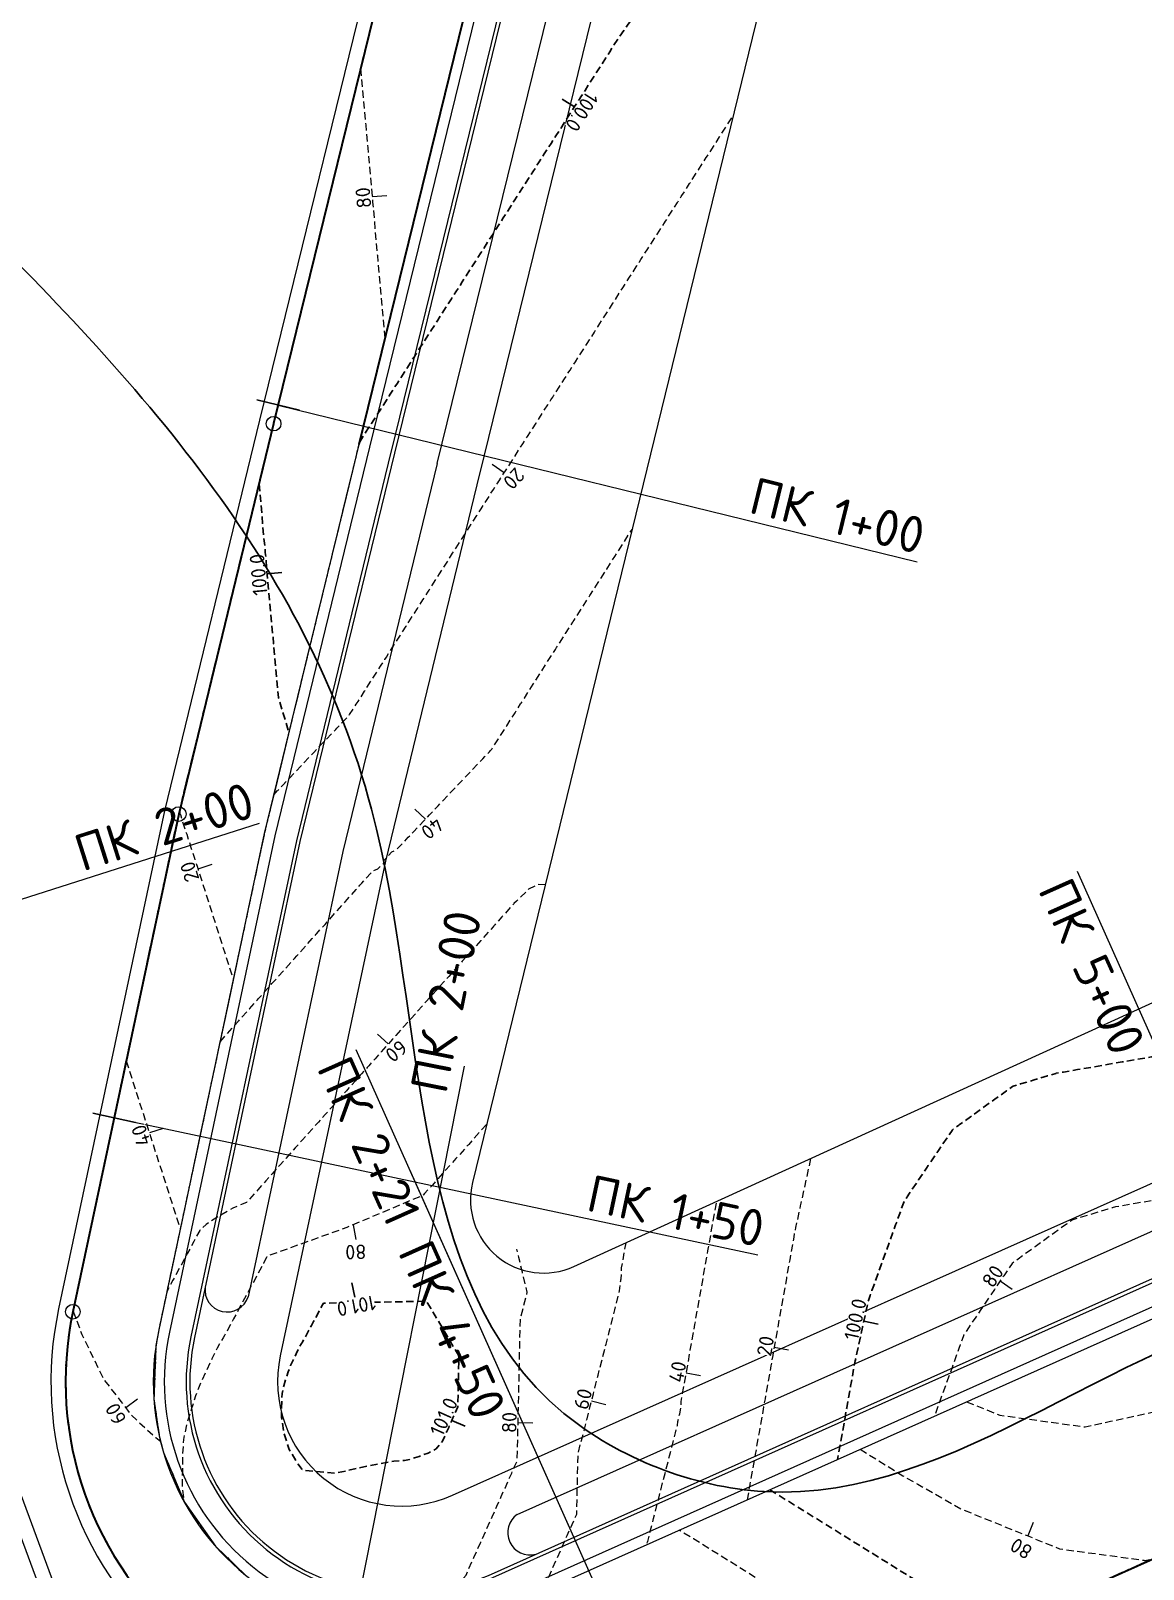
# Model space of a CAD drawing. Header units: metres. Extents: x 3746 to 7161, y 2134 to 3394.
# Drawn here: x 4225.7 to 4301.7, y 2393.7 to 2498.9 of the extents above; entities that cross this region are included whole.
import ezdxf

# ---------------------------------------------------------------- set-up
doc = ezdxf.new("R2010")
doc.units = ezdxf.units.M
for name, pattern in [('CENTER', [2, 1.25, -0.25, 0.25, -0.25]), ('DASHED', [0.75, 0.5, -0.25]), ('HIDDEN', [0.375, 0.25, -0.125])]:
    doc.linetypes.add(name, pattern=pattern)
for name, color, linetype in [('C-ROAD-CORR', 5, 'Continuous'), ('C-ROAD-CURV', 5, 'Continuous'), ('C-ROAD-LINE', 1, 'Continuous'), ('C-TOPO-MAJR', 9, 'Continuous'), ('C-TOPO-MAJR-N', 92, 'Continuous'), ('C-TOPO-MINR', 8, 'Continuous'), ('C-TOPO-MINR-N', 7, 'Continuous'), ('дорога', 7, 'Continuous'), ('Трасса съезд на бров.просп-C-ROAD-TEXT', 11, 'Continuous'), ('Трасса съезд на будивельныкив-C-ROAD-TEXT', 11, 'Continuous'), ('Трасса_Броварський проспект_1-C-ROAD-TEXT', 1, 'Continuous')]:
    doc.layers.add(name, color=color, linetype=linetype)
doc.layers.add('горизонталі', color=160, linetype='Continuous', lineweight=25)
doc.styles.add('СПДС', font='isocpeur.ttf')

# ---------------------------------------------------------------- blocks, each defined once
blk = doc.blocks.new('AeccTickCircle')
blk.add_circle((0, 0), 1)

msp = doc.modelspace()

# ---------------------------------------------------------------- linework, layer by layer
at = {"layer": 'C-ROAD-CORR', "color": 5, "linetype": 'Continuous', "lineweight": -3}
msp.add_polyline3d([(4255.564, 2501.017, 99.637), (4254.373, 2496.161, 99.671), (4253.182, 2491.305, 99.705), (4251.991, 2486.449, 99.739), (4250.8, 2481.593, 99.774), (4249.609, 2476.737, 99.808), (4248.418, 2471.881, 99.842), (4248.109, 2470.622, 99.851), (4248.108, 2470.619, 99.851), (4248.107, 2470.616, 99.851), (4248.107, 2470.613, 99.851), (4248.106, 2470.61, 99.851), (4248.105, 2470.607, 99.851), (4247.237, 2467.035, 99.876), (4246.056, 2462.176, 99.911), (4244.874, 2457.318, 99.945), (4244.653, 2456.409, 99.951), (4244.653, 2456.407, 99.951), (4243.833, 2453.034, 99.975), (4243.693, 2452.459, 99.982), (4242.512, 2447.601, 100.039), (4241.641, 2444.02, 100.081), (4241.623, 2443.935, 100.082), (4241.404, 2442.904, 100.096), (4241.184, 2441.87, 100.108), (4241.053, 2441.255, 100.116), (4240.935, 2440.698, 100.122), (4240.364, 2438.013, 100.154), (4239.323, 2433.122, 100.211), (4238.692, 2430.151, 100.246), (4238.587, 2429.659, 100.252), (4238.473, 2429.122, 100.258), (4238.283, 2428.232, 100.268), (4237.243, 2423.341, 100.326), (4236.203, 2418.451, 100.383), (4235.163, 2413.56, 100.44), (4234.423, 2410.084, 100.481), (4234.234, 2409.032, 100.497), (4234.094, 2405.346, 100.555), (4234.458, 2402.853, 100.594), (4234.752, 2401.717, 100.611), (4236.178, 2398.315, 100.655), (4238.303, 2395.301, 100.682), (4240.36, 2393.33, 100.691)], dxfattribs=at)
at = {"layer": 'C-ROAD-CORR', "color": 7, "linetype": 'HIDDEN', "lineweight": -3}
msp.add_polyline3d([(4255.564, 2501.017, 99.587), (4254.373, 2496.161, 99.621), (4253.182, 2491.305, 99.655), (4251.991, 2486.449, 99.689), (4250.8, 2481.593, 99.724), (4249.609, 2476.737, 99.758), (4248.418, 2471.881, 99.792), (4248.109, 2470.622, 99.801), (4248.108, 2470.619, 99.801), (4248.107, 2470.616, 99.801), (4248.107, 2470.613, 99.801), (4248.106, 2470.61, 99.801), (4248.105, 2470.607, 99.801), (4247.237, 2467.035, 99.826), (4246.056, 2462.176, 99.861), (4244.874, 2457.318, 99.895), (4244.653, 2456.409, 99.901), (4244.653, 2456.407, 99.901), (4243.833, 2453.034, 99.925), (4243.693, 2452.459, 99.932), (4242.512, 2447.601, 99.989), (4241.641, 2444.02, 100.031), (4241.623, 2443.935, 100.032), (4241.404, 2442.904, 100.046), (4241.184, 2441.87, 100.058), (4241.053, 2441.255, 100.066), (4240.935, 2440.698, 100.072), (4240.364, 2438.013, 100.104), (4239.323, 2433.122, 100.161), (4238.692, 2430.151, 100.196), (4238.587, 2429.659, 100.202), (4238.473, 2429.122, 100.208), (4238.283, 2428.232, 100.218), (4237.243, 2423.341, 100.276), (4236.203, 2418.451, 100.333), (4235.163, 2413.56, 100.39), (4234.423, 2410.084, 100.431), (4234.234, 2409.032, 100.447), (4234.094, 2405.346, 100.505), (4234.458, 2402.853, 100.544), (4234.752, 2401.717, 100.561), (4236.178, 2398.315, 100.605), (4238.303, 2395.301, 100.632), (4240.36, 2393.33, 100.641)], dxfattribs=at)
at = {"layer": 'C-ROAD-CURV', "color": 7, "linetype": 'CENTER', "lineweight": 30, "flags": 128}
msp.add_lwpolyline([(4228.555, 2411.332, 0.6132647), (4260.432, 2385.547)], format="xyb", dxfattribs=at)
at = {"layer": 'C-ROAD-LINE', "color": 7, "linetype": 'CENTER', "lineweight": 30, "flags": 128}
for points in [[(4270.808, 2569.17), (4263.134, 2543.033), (4251.002, 2507.607), (4242.278, 2472.036), (4235.791, 2445.353), (4228.555, 2411.332)], [(3861.778, 2190.581), (3877.125, 2197.38), (3983.856, 2244.663), (4113.179, 2306.91), (4207.199, 2351.911), (4321.341, 2402.898), (4420.202, 2448.778), (4499.902, 2483.765), (4601.194, 2525.515), (4609.818, 2529.335)]]:
    msp.add_lwpolyline(points, dxfattribs=at)
at = {"layer": 'C-TOPO-MAJR-N', "color": 7, "linetype": 'DASHED', "lineweight": 30, "flags": 128}
for points, elevation in [([(4248.143, 2470.76), (4248.456, 2471.249), (4248.46, 2471.254), (4248.463, 2471.259), (4248.801, 2471.787), (4248.806, 2471.794), (4249.03, 2472.144), (4249.047, 2472.169), (4249.601, 2473.033), (4249.628, 2473.075), (4250.172, 2473.923), (4250.209, 2473.981), (4250.742, 2474.813), (4251.257, 2475.615), (4251.313, 2475.703), (4251.347, 2475.756), (4251.654, 2476.235), (4251.857, 2476.55), (4251.883, 2476.592), (4252.378, 2477.363), (4252.454, 2477.482), (4252.533, 2477.605), (4253.025, 2478.372), (4253.499, 2479.111), (4253.595, 2479.261), (4253.695, 2479.417), (4254.166, 2480.151), (4254.44, 2480.578), (4254.507, 2480.684), (4254.554, 2480.756), (4254.736, 2481.041), (4255.18, 2481.733), (4255.307, 2481.93), (4255.439, 2482.135), (4255.878, 2482.82), (4256.02, 2483.041), (4256.448, 2483.71), (4256.601, 2483.947), (4257.019, 2484.599), (4257.262, 2484.979), (4257.36, 2485.132), (4257.522, 2485.383), (4257.59, 2485.489), (4257.983, 2486.102), (4258.16, 2486.379), (4258.543, 2486.976), (4258.731, 2487.269), (4259.104, 2487.85), (4259.301, 2488.158), (4259.664, 2488.724), (4259.872, 2489.048), (4260, 2489.247), (4260.213, 2489.58), (4260.354, 2489.8), (4260.443, 2489.938), (4260.785, 2490.472), (4261.013, 2490.827), (4261.249, 2491.195), (4261.584, 2491.717), (4261.906, 2492.22), (4262.154, 2492.607), (4262.467, 2493.094), (4262.725, 2493.496), (4262.907, 2493.781), (4263.066, 2494.029), (4263.187, 2494.216), (4263.296, 2494.386), (4263.574, 2494.819), (4263.866, 2495.276), (4264.148, 2495.716), (4264.437, 2496.165), (4264.709, 2496.59), (4265.007, 2497.055), (4265.269, 2497.464), (4265.578, 2497.945), (4265.768, 2498.241), (4265.92, 2498.477), (4266.059, 2498.677), (4266.166, 2498.83), (4266.522, 2499.341), (4266.779, 2499.71), (4267.147, 2500.239), (4270.835, 2504.647)], 100), ([(4241.28, 2467.93), (4241.614, 2464.275), (4241.71, 2463.233), (4241.881, 2461.358), (4242.191, 2457.97), (4242.231, 2457.54), (4242.281, 2456.986), (4242.281, 2456.984), (4242.282, 2456.983), (4242.395, 2455.743), (4242.616, 2453.33), (4242.653, 2453.201), (4242.806, 2452.675), (4243.317, 2450.911)], 100), ([(4357.421, 2432.795), (4357.329, 2432.78), (4357.328, 2432.779), (4357.327, 2432.779), (4356.307, 2432.612), (4356.291, 2432.609), (4355.285, 2432.445), (4355.255, 2432.44), (4354.264, 2432.277), (4353.301, 2432.12), (4353.243, 2432.11), (4353.183, 2432.1), (4352.222, 2431.943), (4351.356, 2431.801), (4351.278, 2431.788), (4351.254, 2431.779), (4351.184, 2431.766), (4350.268, 2431.595), (4350.169, 2431.576), (4350.068, 2431.557), (4349.155, 2431.387), (4349.04, 2431.365), (4348.141, 2431.197), (4348.011, 2431.173), (4347.126, 2431.007), (4346.983, 2430.981), (4346.112, 2430.818), (4346.032, 2430.803), (4345.591, 2430.72), (4345.512, 2430.705), (4345.097, 2430.628), (4344.262, 2430.472), (4344.083, 2430.438), (4343.261, 2430.285), (4343.068, 2430.249), (4342.26, 2430.098), (4342.054, 2430.059), (4341.842, 2430.019), (4341.04, 2429.869), (4340.258, 2429.723), (4340.025, 2429.68), (4339.257, 2429.536), (4339.011, 2429.49), (4338.757, 2429.443), (4337.996, 2429.3), (4337.256, 2429.162), (4336.982, 2429.111), (4336.255, 2428.975), (4335.968, 2428.921), (4335.254, 2428.788), (4334.953, 2428.731), (4334.644, 2428.674), (4333.939, 2428.542), (4333.252, 2428.413), (4332.924, 2428.352), (4332.251, 2428.226), (4331.91, 2428.162), (4331.834, 2428.175), (4331.509, 2428.114), (4331.166, 2428.071), (4331.066, 2428.15), (4330.4, 2428.102), (4330.289, 2428.214), (4329.842, 2428.215), (4329.631, 2428.227), (4329.611, 2428.27), (4328.972, 2428.308), (4328.543, 2428.333), (4327.925, 2428.369), (4327.474, 2428.395), (4327.005, 2428.423), (4326.406, 2428.458), (4326.086, 2428.477), (4325.817, 2428.492), (4325.561, 2428.508), (4325.337, 2428.522), (4324.782, 2428.557), (4324.267, 2428.589), (4323.733, 2428.622), (4323.198, 2428.655), (4322.685, 2428.687), (4322.128, 2428.721), (4321.637, 2428.752), (4321.059, 2428.788), (4320.588, 2428.817), (4319.989, 2428.854), (4319.54, 2428.882), (4318.919, 2428.921), (4318.273, 2428.961), (4317.85, 2428.987), (4317.443, 2429.012), (4316.78, 2429.054), (4316.395, 2429.078), (4315.711, 2429.12), (4315.347, 2429.143), (4314.641, 2429.186), (4314.298, 2429.208), (4313.571, 2429.253), (4313.25, 2429.273), (4312.502, 2429.319), (4312.202, 2429.338), (4311.432, 2429.386), (4311.385, 2429.389), (4311.255, 2429.397), (4310.589, 2429.428), (4310.367, 2429.438), (4309.549, 2429.476), (4309.303, 2429.487), (4309.066, 2429.498), (4308.239, 2429.537), (4307.379, 2429.577), (4307.174, 2429.586), (4306.687, 2429.609), (4306.58, 2429.614), (4305.769, 2429.47), (4305.69, 2429.47), (4305.596, 2429.469), (4305.13, 2429.466), (4303.872, 2429.097), (4303.797, 2429.089), (4303.72, 2429.08), (4303.292, 2429.03), (4302.854, 2428.846), (4302.853, 2428.845), (4302.412, 2428.768), (4302.341, 2428.756), (4302.201, 2428.732), (4301.324, 2428.581), (4301.198, 2428.559), (4300.307, 2428.406), (4299.391, 2428.248), (4299.289, 2428.231), (4298.36, 2428.071), (4298.272, 2428.056), (4298.187, 2428.041), (4297.255, 2427.881), (4296.299, 2427.716), (4296.238, 2427.706), (4295.79, 2427.628), (4295.765, 2427.624), (4295.274, 2427.477), (4295.249, 2427.469), (4295.202, 2427.455), (4294.283, 2427.179), (4293.352, 2426.899), (4293.317, 2426.889), (4293.301, 2426.884), (4292.845, 2426.747), (4292.844, 2426.746), (4292.812, 2426.732), (4292.433, 2426.459), (4292.419, 2426.449), (4292.388, 2426.427), (4291.59, 2425.852), (4290.809, 2425.29), (4290.761, 2425.256), (4290.712, 2425.22), (4289.933, 2424.659), (4289.17, 2424.11), (4289.104, 2424.062), (4289.071, 2424.039), (4288.698, 2423.77), (4288.669, 2423.727), (4288.362, 2423.272), (4287.789, 2422.424), (4287.702, 2422.296), (4287.15, 2421.479), (4287.043, 2421.32), (4286.929, 2421.151), (4286.384, 2420.345), (4285.873, 2419.589), (4285.724, 2419.369), (4285.648, 2419.256), (4285.402, 2418.891), (4285.219, 2418.386), (4285.152, 2418.199), (4284.816, 2417.27), (4284.662, 2416.843), (4284.352, 2415.984), (4284.173, 2415.486), (4283.973, 2414.932), (4283.683, 2414.13), (4283.424, 2413.412), (4283.194, 2412.774), (4283.072, 2412.436), (4282.954, 2412.11), (4282.87, 2411.722), (4282.772, 2411.267), (4282.556, 2410.273), (4282.414, 2409.617), (4282.171, 2408.495), (4282.056, 2407.966), (4282.032, 2407.855), (4281.974, 2407.587), (4281.79, 2406.553), (4281.734, 2406.235), (4281.471, 2404.753), (4281.423, 2404.48), (4281.134, 2402.85), (4281.111, 2402.725), (4280.847, 2401.238)], 100), ([(4254.948, 2408.31), (4252.74, 2412.051), (4252.74, 2412.051), (4252.74, 2412.051), (4245.682, 2411.912), (4245.557, 2411.68), (4245.529, 2411.629), (4245.428, 2411.44), (4245.294, 2411.191), (4245.155, 2410.933), (4245.011, 2410.666), (4244.861, 2410.389), (4244.828, 2410.328), (4244.706, 2410.101), (4244.545, 2409.801), (4244.377, 2409.49), (4244.243, 2409.242), (4244.196, 2409.166), (4243.993, 2408.825), (4243.82, 2408.459), (4243.636, 2408.071), (4243.442, 2407.659), (4243.269, 2407.222), (4243.125, 2406.758), (4242.971, 2406.263), (4242.861, 2405.745), (4242.832, 2405.229), (4242.825, 2404.691), (4242.817, 2404.122), (4242.992, 2403.012), (4243.165, 2402.475), (4243.346, 2401.916), (4243.929, 2400.951), (4244.273, 2400.498), (4244.273, 2400.498), (4244.273, 2400.498), (4244.273, 2400.498), (4246.486, 2400.29), (4248.645, 2400.767), (4248.645, 2400.767), (4248.645, 2400.767), (4250.495, 2401.126), (4250.86, 2401.13), (4251.218, 2401.161), (4251.573, 2401.241), (4251.914, 2401.346), (4252.238, 2401.445), (4252.84, 2401.669), (4253.119, 2401.813), (4253.385, 2401.951), (4253.828, 2402.484), (4253.989, 2402.842), (4254.129, 2403.154), (4254.252, 2403.428), (4254.36, 2403.671), (4254.457, 2403.887), (4254.544, 2404.081), (4254.622, 2404.256), (4254.693, 2404.415), (4254.758, 2404.559), (4254.817, 2404.691), (4254.872, 2404.813), (4254.948, 2408.31)], 101), ([(4276.206, 2399.164), (4289.387, 2390.992), (4291.719, 2389.666)], 100)]:
    msp.add_lwpolyline(points, dxfattribs=dict(at, elevation=elevation))
at = {"layer": 'C-TOPO-MINR-N', "color": 7, "linetype": 'DASHED', "lineweight": 5, "flags": 128}
for points, elevation in [([(4248.231, 2496.309), (4248.578, 2492.434), (4248.716, 2490.888), (4249.049, 2487.17), (4249.375, 2483.524), (4249.52, 2481.907), (4249.883, 2477.854)], 99.8), ([(4242.286, 2446.672), (4242.552, 2446.952), (4242.56, 2446.961), (4242.565, 2446.966), (4243.044, 2447.471), (4243.053, 2447.481), (4243.353, 2447.797), (4243.386, 2447.832), (4244.146, 2448.633), (4244.862, 2449.388), (4244.939, 2449.47), (4245.022, 2449.557), (4245.732, 2450.306), (4246.401, 2451.011), (4246.525, 2451.142), (4246.605, 2451.226), (4247.01, 2451.653), (4247.066, 2451.712), (4247.319, 2451.978), (4247.448, 2452.115), (4247.479, 2452.148), (4247.838, 2452.71), (4247.933, 2452.858), (4248.056, 2453.05), (4248.502, 2453.749), (4248.635, 2453.958), (4249.07, 2454.64), (4249.355, 2455.085), (4249.453, 2455.239), (4249.454, 2455.24), (4249.455, 2455.242), (4249.591, 2455.454), (4249.639, 2455.531), (4249.891, 2455.926), (4249.987, 2456.075), (4250.146, 2456.324), (4250.208, 2456.422), (4250.608, 2457.048), (4250.777, 2457.312), (4250.952, 2457.586), (4251.346, 2458.203), (4251.531, 2458.493), (4251.915, 2459.094), (4252.11, 2459.401), (4252.483, 2459.985), (4252.705, 2460.331), (4252.831, 2460.529), (4252.913, 2460.657), (4253.052, 2460.876), (4253.402, 2461.424), (4253.621, 2461.767), (4253.848, 2462.122), (4254.19, 2462.657), (4254.519, 2463.174), (4254.759, 2463.548), (4255.007, 2463.937), (4255.327, 2464.439), (4255.518, 2464.737), (4255.675, 2464.983), (4255.794, 2465.17), (4255.897, 2465.33), (4256.166, 2465.751), (4256.467, 2466.22), (4256.746, 2466.658), (4257.036, 2467.111), (4257.316, 2467.548), (4257.606, 2468.002), (4257.687, 2468.103), (4257.765, 2468.225), (4257.768, 2468.242), (4257.77, 2468.257), (4257.774, 2468.264), (4257.775, 2468.265), (4257.778, 2468.269), (4257.781, 2468.286), (4257.968, 2468.578), (4258.172, 2468.872), (4258.357, 2469.161), (4258.514, 2469.405), (4258.64, 2469.601), (4258.743, 2469.762), (4259.065, 2470.264), (4259.313, 2470.651), (4259.646, 2471.17), (4259.884, 2471.541), (4260.227, 2472.076), (4260.454, 2472.431), (4260.674, 2472.773), (4261.025, 2473.321), (4261.241, 2473.658), (4261.367, 2473.853), (4261.449, 2473.982), (4261.596, 2474.21), (4261.795, 2474.521), (4262.166, 2475.1), (4262.551, 2475.7), (4262.737, 2475.99), (4262.916, 2476.269), (4263.307, 2476.879), (4263.713, 2477.512), (4263.878, 2477.769), (4263.974, 2477.918), (4264.22, 2478.302), (4264.387, 2478.563), (4264.449, 2478.659), (4264.597, 2478.891), (4265.019, 2479.548), (4265.457, 2480.23), (4265.59, 2480.438), (4266.038, 2481.136), (4266.16, 2481.328), (4266.619, 2482.042), (4266.731, 2482.217), (4266.796, 2482.319), (4267.073, 2482.75), (4267.114, 2482.815), (4267.302, 2483.107), (4267.4, 2483.26), (4267.872, 2483.997), (4267.961, 2484.134), (4268.443, 2484.887), (4268.521, 2485.008), (4269.013, 2485.776), (4269.082, 2485.882), (4269.584, 2486.666), (4269.894, 2487.149), (4269.926, 2487.198), (4269.947, 2487.231), (4270.155, 2487.556), (4270.203, 2487.63), (4270.725, 2488.445), (4271.267, 2489.29), (4271.296, 2489.335), (4271.324, 2489.378), (4271.867, 2490.225), (4271.884, 2490.252), (4272.437, 2491.114), (4272.442, 2491.121), (4272.779, 2491.647), (4272.779, 2491.648), (4273.705, 2493.091)], 100.2), ([(4238.615, 2429.791), (4238.894, 2430.103), (4238.898, 2430.107), (4238.901, 2430.11), (4239.093, 2430.325), (4239.825, 2431.143), (4239.862, 2431.184), (4239.9, 2431.227), (4240.63, 2432.043), (4241.172, 2432.649), (4241.233, 2432.716), (4241.381, 2432.882), (4241.399, 2432.902), (4241.485, 2432.998), (4242.167, 2433.761), (4242.278, 2433.884), (4242.936, 2434.619), (4243.555, 2435.312), (4243.704, 2435.478), (4243.863, 2435.655), (4244.473, 2436.337), (4244.926, 2436.844), (4245.076, 2437.011), (4245.199, 2437.148), (4245.241, 2437.196), (4245.793, 2437.813), (4246.01, 2438.055), (4246.24, 2438.312), (4246.779, 2438.914), (4247.05, 2439.218), (4247.185, 2439.368), (4247.309, 2439.506), (4247.547, 2439.773), (4247.596, 2439.828), (4247.623, 2439.858), (4247.929, 2440.2), (4248.106, 2440.397), (4248.185, 2440.485), (4248.316, 2440.632), (4248.551, 2440.894), (4248.918, 2441.305), (4249.028, 2441.412), (4249.105, 2441.486), (4249.414, 2441.617), (4249.829, 2442.014), (4249.829, 2442.19), (4249.897, 2442.267), (4249.926, 2442.3), (4250.354, 2442.758), (4250.691, 2442.925), (4251.094, 2443.351), (4251.484, 2443.762), (4251.864, 2444.162), (4252.277, 2444.598), (4252.542, 2444.877), (4252.761, 2445.109), (4252.935, 2445.292), (4253.07, 2445.434), (4253.534, 2445.923), (4253.863, 2446.271), (4254.173, 2446.598), (4254.656, 2447.107), (4255.169, 2447.648), (4255.449, 2447.943), (4255.713, 2448.221), (4256.242, 2448.78), (4256.582, 2449.137), (4256.727, 2449.29), (4256.947, 2449.523), (4257.036, 2449.616), (4257.081, 2449.663), (4257.196, 2449.785), (4257.32, 2449.979), (4257.65, 2450.496), (4258.077, 2451.165), (4258.219, 2451.387), (4258.657, 2452.073), (4258.787, 2452.277), (4258.873, 2452.411), (4259.17, 2452.877), (4259.172, 2452.879), (4259.172, 2452.88), (4259.211, 2452.941), (4259.356, 2453.168), (4259.428, 2453.28), (4259.704, 2453.712), (4259.747, 2453.78), (4259.925, 2454.059), (4260.031, 2454.225), (4260.494, 2454.95), (4260.974, 2455.701), (4261.063, 2455.841), (4261.553, 2456.608), (4261.631, 2456.732), (4262.132, 2457.516), (4262.2, 2457.622), (4262.241, 2457.686), (4262.548, 2458.166), (4262.747, 2458.478), (4262.769, 2458.513), (4262.825, 2458.601), (4263.338, 2459.404), (4263.87, 2460.237), (4263.907, 2460.295), (4263.942, 2460.351), (4264.476, 2461.186), (4265.028, 2462.052), (4265.044, 2462.077), (4265.054, 2462.091), (4265.392, 2462.621), (4265.395, 2462.626), (4265.614, 2462.967), (4266.796, 2464.814)], 100.4), ([(4235.837, 2445.546), (4235.864, 2445.455), (4235.873, 2445.423), (4235.9, 2445.328), (4235.901, 2445.327), (4236.277, 2444.125), (4236.335, 2443.982), (4236.627, 2443.072), (4236.707, 2442.822), (4236.867, 2442.325), (4236.929, 2442.132), (4237.063, 2441.715), (4237.13, 2441.507), (4237.591, 2440.072), (4238.097, 2438.495), (4238.558, 2437.061), (4239.522, 2434.058)], 100.2), ([(4260.859, 2440.518), (4260.346, 2440.532), (4259.699, 2440.211), (4259.676, 2440.187), (4259.614, 2440.114), (4259.61, 2440.11), (4258.886, 2439.406), (4258.886, 2439.406), (4258.886, 2439.406), (4258.712, 2439.238), (4258.7, 2439.225), (4258.657, 2439.177), (4258.097, 2438.551), (4258.077, 2438.529), (4257.887, 2438.317), (4257.461, 2437.841), (4257.404, 2437.777), (4257.338, 2437.703), (4257.328, 2437.693), (4257.283, 2437.642), (4256.966, 2437.288), (4256.621, 2436.902), (4256.56, 2436.834), (4256.438, 2436.698), (4255.791, 2435.975), (4255.182, 2435.294), (4255.023, 2435.116), (4254.893, 2434.971), (4254.857, 2434.931), (4254.398, 2434.417), (4254.254, 2434.257), (4254.061, 2434.041), (4253.486, 2433.398), (4252.944, 2432.793), (4252.717, 2432.539), (4252.476, 2432.27), (4251.948, 2431.68), (4251.684, 2431.384), (4251.18, 2430.821), (4251.075, 2430.704), (4251.014, 2430.636), (4250.644, 2430.222), (4250.411, 2429.962), (4250.099, 2429.613), (4249.643, 2429.103), (4249.214, 2428.624), (4248.874, 2428.245), (4248.785, 2428.145), (4248.68, 2428.027), (4248.475, 2427.798), (4248.293, 2427.595), (4248.203, 2427.494), (4248.106, 2427.386), (4247.991, 2427.257), (4247.871, 2427.123), (4247.606, 2426.828), (4247.337, 2426.527), (4247.257, 2426.438), (4247.171, 2426.341), (4246.849, 2425.982), (4246.569, 2425.668), (4246.229, 2425.289), (4245.8, 2424.809), (4245.344, 2424.299), (4245.031, 2423.95), (4244.551, 2423.414), (4244.263, 2423.091), (4243.759, 2422.528), (4243.494, 2422.232), (4243.383, 2422.108), (4243.328, 2422.047), (4243.136, 2421.831), (4242.726, 2421.373), (4242.174, 2420.757), (4241.957, 2420.514), (4241.753, 2420.286), (4241.189, 2419.656), (4240.589, 2418.986), (4240.42, 2418.797), (4239.487, 2418.416), (4238.485, 2417.826), (4237.662, 2417.296), (4237.231, 2416.891), (4236.82, 2416.129), (4236.395, 2415.339), (4235.954, 2414.52), (4235.495, 2413.67), (4235.394, 2413.483), (4235.02, 2412.787), (4234.985, 2412.722)], 100.6), ([(4232.202, 2428.479), (4233.603, 2424.115), (4234.884, 2420.127), (4235.366, 2418.629), (4235.892, 2416.989)], 100.4), ([(4256.836, 2424.131), (4256.35, 2423.588), (4255.618, 2422.77), (4255.581, 2422.729), (4255.542, 2422.685), (4254.813, 2421.87), (4254.75, 2421.799), (4254.044, 2421.011), (4253.957, 2420.914), (4253.275, 2420.152), (4253.252, 2420.126), (4253.11, 2419.967), (4252.607, 2419.405), (4252.507, 2419.293), (4247.282, 2417.091), (4247.282, 2417.091), (4247.282, 2417.091), (4247.282, 2417.091), (4241.846, 2415.125), (4241.846, 2415.125), (4241.846, 2415.125), (4241.592, 2414.653), (4241.536, 2414.55), (4241.329, 2414.165), (4241.057, 2413.66), (4240.775, 2413.136), (4240.482, 2412.593), (4240.178, 2412.03), (4240.111, 2411.905), (4239.863, 2411.444), (4239.535, 2410.836), (4239.194, 2410.203), (4238.922, 2409.698), (4238.826, 2409.544), (4238.413, 2408.851), (4238.061, 2408.108), (4237.689, 2407.319), (4237.293, 2406.481), (4236.942, 2405.593), (4236.649, 2404.651), (4236.336, 2403.643), (4236.114, 2402.592), (4236.053, 2401.541), (4236.039, 2400.45), (4236.024, 2399.293), (4236.13, 2398.617), (4236.032, 2398.689), (4236.016, 2398.7)], 100.8), ([(4278.997, 2421.8), (4278.699, 2420.425), (4278.693, 2420.398), (4278.68, 2420.339), (4278.335, 2418.747), (4278.295, 2418.561), (4277.977, 2417.097), (4277.911, 2416.789), (4277.895, 2416.717), (4277.846, 2416.44), (4277.655, 2415.366), (4277.57, 2414.885), (4277.344, 2413.611), (4277.233, 2412.982), (4277.033, 2411.856), (4276.895, 2411.08), (4276.721, 2410.101), (4276.573, 2409.263), (4276.41, 2408.346), (4276.284, 2407.634), (4276.099, 2406.591), (4275.883, 2405.372), (4275.788, 2404.836), (4275.545, 2403.469), (4275.476, 2403.081), (4275.208, 2401.566), (4275.165, 2401.326), (4274.87, 2399.664), (4274.854, 2399.571), (4274.84, 2399.492), (4274.659, 2398.473)], 100.2), ([(4325.403, 2419.169), (4325.143, 2419.185), (4325.138, 2419.185), (4324.095, 2419.25), (4324.069, 2419.252), (4323.047, 2419.315), (4322.999, 2419.318), (4321.998, 2419.38), (4321.929, 2419.385), (4321.857, 2419.389), (4320.86, 2419.451), (4319.902, 2419.51), (4319.79, 2419.517), (4318.853, 2419.576), (4318.721, 2419.584), (4317.805, 2419.641), (4317.651, 2419.65), (4316.757, 2419.706), (4316.581, 2419.717), (4315.708, 2419.771), (4315.512, 2419.783), (4314.66, 2419.836), (4314.442, 2419.849), (4314.302, 2419.858), (4314.265, 2419.86), (4314.075, 2419.869), (4313.377, 2419.902), (4313.13, 2419.913), (4312.313, 2419.951), (4311.526, 2419.988), (4311.249, 2420), (4310.96, 2420.014), (4310.184, 2420.05), (4310.013, 2420.058), (4309.59, 2420.077), (4309.298, 2420.026), (4308.971, 2420.024), (4308.585, 2420.021), (4308.411, 2420.02), (4307.942, 2419.882), (4307.61, 2419.844), (4307.269, 2419.805), (4307.104, 2419.786), (4306.936, 2419.715), (4306.928, 2419.713), (4306.758, 2419.684), (4306.419, 2419.625), (4305.752, 2419.51), (4305.402, 2419.45), (4304.748, 2419.338), (4304.385, 2419.275), (4304.012, 2419.211), (4303.368, 2419.1), (4302.982, 2419.034), (4302.351, 2418.925), (4301.737, 2418.819), (4301.334, 2418.75), (4300.92, 2418.679), (4300.317, 2418.575), (4300.119, 2418.541), (4299.844, 2418.494), (4299.625, 2418.428), (4299.327, 2418.339), (4298.776, 2418.173), (4298.362, 2418.048), (4297.942, 2417.922), (4297.396, 2417.758), (4297.132, 2417.679), (4296.923, 2417.616), (4296.905, 2417.608), (4296.891, 2417.602), (4296.718, 2417.477), (4296.497, 2417.319), (4296.025, 2416.979), (4295.669, 2416.722), (4295.319, 2416.47), (4294.84, 2416.125), (4294.35, 2415.772), (4294.011, 2415.528), (4293.68, 2415.29), (4293.182, 2414.932), (4292.935, 2414.754), (4292.777, 2414.64), (4292.567, 2414.33), (4292.44, 2414.142), (4292.203, 2413.791), (4291.781, 2413.166), (4291.565, 2412.846), (4291.122, 2412.19), (4290.648, 2411.49), (4290.462, 2411.214), (4290.288, 2410.956), (4289.803, 2410.238), (4289.554, 2409.87), (4289.48, 2409.761), (4289.426, 2409.61), (4289.23, 2409.068), (4289.139, 2408.816), (4288.741, 2407.712), (4288.675, 2407.53), (4288.251, 2406.356), (4287.779, 2405.046), (4287.762, 2405), (4287.747, 2404.958), (4287.472, 2404.197)], 99.8), ([(4267.832, 2395.511), (4267.857, 2395.612), (4267.859, 2395.619), (4267.861, 2395.627), (4268.265, 2397.208), (4268.617, 2398.586), (4268.671, 2398.797), (4268.732, 2399.038), (4269.076, 2400.385), (4269.376, 2401.561), (4269.482, 2401.974), (4269.756, 2403.048), (4269.888, 2403.563), (4269.917, 2403.835), (4270.047, 2404.354), (4270.141, 2404.867), (4270.152, 2405.192), (4270.294, 2405.99), (4270.464, 2406.947), (4270.609, 2407.765), (4270.775, 2408.702), (4270.969, 2409.795), (4271.086, 2410.457), (4271.307, 2411.698), (4271.398, 2412.212), (4271.644, 2413.601), (4271.709, 2413.966), (4271.982, 2415.504), (4272.02, 2415.721), (4272.053, 2415.908), (4272.332, 2417.476), (4272.342, 2417.536), (4272.58, 2418.874)], 100.4), ([(4289.67, 2405.179), (4291.936, 2404.262), (4292.8, 2404.144), (4297.77, 2403.462), (4299.496, 2403.841), (4302.721, 2404.549), (4302.734, 2404.555), (4302.754, 2404.564), (4304.375, 2405.554), (4305.356, 2406.154), (4307.205, 2407.618), (4310.99, 2410.615), (4310.997, 2410.621), (4311, 2410.623), (4311.593, 2411.093), (4311.776, 2411.237), (4312.392, 2411.725), (4312.559, 2411.858), (4315.687, 2414.335), (4316.09, 2414.654), (4319.216, 2417.216)], 99.6), ([(4260.762, 2392.473), (4261.136, 2393.308), (4261.584, 2394.308), (4261.99, 2395.215), (4262.36, 2396.041), (4262.699, 2396.797), (4263.009, 2397.49), (4263.1, 2401.629), (4263.33, 2402.53), (4263.506, 2403.218), (4263.71, 2404.017), (4263.912, 2404.807), (4264.143, 2405.712), (4264.317, 2406.395), (4264.469, 2406.991), (4264.723, 2407.984), (4265.014, 2409.123), (4265.129, 2409.573), (4265.229, 2409.966), (4265.534, 2411.162), (4265.609, 2411.453), (4265.94, 2412.751), (4266.015, 2413.436), (4266.034, 2413.513), (4266.048, 2413.59), (4266.074, 2414.322), (4266.38, 2416.048)], 100.6), ([(4249.651, 2389.705), (4250.095, 2389.841), (4252.116, 2390.592), (4253.053, 2391.077), (4253.947, 2391.54), (4255.437, 2393.329), (4255.976, 2394.533), (4256.446, 2395.581), (4256.858, 2396.502), (4257.223, 2397.317), (4257.548, 2398.043), (4257.84, 2398.695), (4258.103, 2399.282), (4258.342, 2399.815), (4258.559, 2400.3), (4258.758, 2400.744), (4258.941, 2401.151), (4259.152, 2410.817), (4259.183, 2410.935), (4259.558, 2412.406), (4259.562, 2412.422), (4259.624, 2412.664), (4259.368, 2413.726), (4259.295, 2414.029), (4259.053, 2415.031), (4258.911, 2415.614)], 100.8), ([(4228.571, 2411.41), (4228.6, 2411.322), (4228.605, 2411.311), (4229.164, 2409.781), (4230.693, 2406.656), (4231.84, 2405.187), (4232.533, 2404.268), (4234.16, 2402.787), (4234.215, 2402.727), (4234.561, 2402.454)], 100.6), ([(4282.395, 2401.929), (4285.308, 2400.123), (4286.321, 2399.546), (4289.331, 2397.835), (4293.807, 2396.025), (4296.015, 2395.132), (4301.785, 2394.34), (4301.848, 2394.332), (4302.47, 2394.468)], 99.8), ([(4285.418, 2386.851), (4274.894, 2393.376), (4270.987, 2395.799), (4270.017, 2396.4)], 100.2)]:
    msp.add_lwpolyline(points, dxfattribs=dict(at, elevation=elevation))
at = {"layer": 'горизонталі'}
msp.add_spline([(4066.999, 2456.731), (4090.969, 2472.787), (4136.682, 2470.979), (4139.85, 2421.714), (4176.964, 2382.393), (4224.142, 2362.136), (4226.653, 2333.68), (4214.168, 2294.293), (4186.048, 2227.432), (4118.492, 2144.011)], degree=3, dxfattribs=at)
at = {"layer": 'дорога', "color": 7, "lineweight": 18}
msp.add_lwpolyline([(4270.808, 2569.17), (4270.808, 2569.17), (4263.134, 2543.033), (4251.002, 2507.607), (4242.278, 2472.036), (4235.791, 2445.353), (4228.555, 2411.332, 0.6132647), (4260.432, 2385.547), (4266.274, 2388.156)], format="xyb", dxfattribs=at)
at = {"layer": 'дорога'}
for points in [[(4269.849, 2569.452), (4262.181, 2543.336), (4250.042, 2507.889), (4241.308, 2472.28)], [(4277.285, 2567.269), (4269.569, 2540.988), (4257.486, 2505.706), (4248.835, 2470.434)], [(4278.724, 2566.846), (4270.998, 2540.533), (4258.927, 2505.284), (4250.292, 2470.077)], [(4278.964, 2566.776), (4271.237, 2540.458), (4259.167, 2505.213), (4250.535, 2470.017)], [(4281.842, 2565.931), (4274.097, 2539.549), (4262.049, 2504.368), (4253.448, 2469.303)], [(4284.721, 2565.085), (4276.956, 2538.64), (4264.93, 2503.523), (4256.362, 2468.588)]]:
    msp.add_lwpolyline(points, dxfattribs=at)
at = {"layer": 'дорога', "lineweight": 35}
for points in [[(4270.808, 2569.17), (4263.134, 2543.033), (4251.002, 2507.607), (4242.279, 2472.042)], [(4276.565, 2567.48), (4268.854, 2541.215), (4256.765, 2505.917), (4248.107, 2470.613)], [(4113.179, 2306.91), (4207.199, 2351.911), (4321.341, 2402.898), (4420.202, 2448.778)]]:
    msp.add_lwpolyline(points, dxfattribs=at)
at = {"layer": 'дорога'}
msp.add_lwpolyline([(4295.275, 2561.987), (4287.442, 2535.307), (4275.498, 2500.43), (4275.498, 2500.43), (4255.885, 2420.159, 0.6263147), (4262.816, 2414.423), (4302.158, 2432.358, -0.032586), (4304.227, 2433.143), (4325.076, 2439.534, 0.0342819), (4327.251, 2440.367), (4343.727, 2448.014), (4487.567, 2512.752), (4588.811, 2554.482), (4597.059, 2558.136)], format="xyb", dxfattribs=at)
at = {"layer": 'дорога', "color": 7, "lineweight": 35}
msp.add_lwpolyline([(4242.278, 2472.036), (4235.791, 2445.353), (4228.555, 2411.332, 0.6132647), (4260.432, 2385.547)], format="xyb", dxfattribs=at)
at = {"layer": 'дорога', "color": 7, "ltscale": 0.5}
msp.add_lwpolyline([(4248.108, 2470.619), (4241.641, 2444.02), (4234.423, 2410.084, 0.6132647), (4257.985, 2391.025), (4309.467, 2414.022, -0.028598), (4311.284, 2414.712), (4332.148, 2421.298, 0.0322029), (4334.188, 2422.089), (4351.936, 2430.326)], format="xyb", dxfattribs=at)
at = {"layer": 'дорога', "ltscale": 0.5}
for points in [[(4248.837, 2470.442), (4242.373, 2443.854), (4235.157, 2409.928, 0.6132647), (4257.679, 2391.71), (4309.242, 2414.738, -0.0285766), (4311.057, 2415.427), (4331.877, 2421.998, 0.0322029), (4333.916, 2422.79), (4351.62, 2431.006)], [(4250.294, 2470.087), (4243.835, 2443.52), (4236.624, 2409.615, 0.6132647), (4257.067, 2393.08), (4308.792, 2416.169, -0.0285341), (4310.605, 2416.857), (4331.333, 2423.4, 0.0322029), (4333.372, 2424.191), (4350.989, 2432.367)], [(4250.537, 2470.028), (4244.079, 2443.465), (4236.869, 2409.563, 0.6132647), (4256.965, 2393.308), (4308.653, 2416.396, -0.028699), (4310.476, 2417.088), (4331.239, 2423.633, 0.032304), (4333.285, 2424.426), (4350.823, 2432.564)], [(4256.368, 2468.611), (4249.93, 2442.132), (4242.738, 2408.315, 0.6132647), (4254.518, 2398.786), (4306.854, 2422.122, -0.0285296), (4308.667, 2422.809), (4329.065, 2429.239, 0.032304), (4331.111, 2430.032), (4348.358, 2438.036)], [(4258.943, 2397.476), (4307.753, 2419.259, -0.0286138), (4309.571, 2419.949), (4330.152, 2426.436, 0.032304), (4332.198, 2427.229), (4349.488, 2435.249)]]:
    msp.add_lwpolyline(points, format="xyb", dxfattribs=at)
msp.add_lwpolyline([(4253.452, 2469.319), (4247.004, 2442.798), (4240.53, 2412.355)], dxfattribs=at)
at = {"layer": 'дорога', "color": 7}
msp.add_lwpolyline([(4219.084, 2414.757), (4247.059, 2339.049)], dxfattribs=at)
at = {"layer": 'дорога'}
for centre, radius, start, end in [((4239.097, 2412.819), 1.506, 171.67904, 342.07319), ((4259.808, 2396.223), 1.522, 124.65018, 284.87922)]:
    msp.add_arc(centre, radius, start, end, dxfattribs=at)
at = {"layer": 'Трасса съезд на бров.просп-C-ROAD-TEXT', "color": 1, "linetype": 'Continuous', "lineweight": -3}
msp.add_line((4198.429, 2431.081), (4241.312, 2444.721), dxfattribs=at)
at = {"layer": 'Трасса съезд на будивельныкив-C-ROAD-TEXT', "color": 1, "linetype": 'Continuous', "lineweight": 30}
for p, q in [((4241.134, 2473.667), (4244.047, 2472.953)), ((4229.907, 2424.901), (4232.842, 2424.277))]:
    msp.add_line(p, q, dxfattribs=at)
at = {"layer": 'Трасса съезд на будивельныкив-C-ROAD-TEXT', "color": 1, "linetype": 'Continuous', "lineweight": -3}
for p, q in [((4242.59, 2473.31), (4286.295, 2462.591)), ((4266.274, 2388.156), (4247.92, 2429.243)), ((4246.578, 2383.986), (4255.331, 2428.127)), ((4231.374, 2424.589), (4275.39, 2415.228))]:
    msp.add_line(p, q, dxfattribs=at)
at = {"layer": 'Трасса_Броварський проспект_1-C-ROAD-TEXT', "color": 1, "linetype": 'Continuous', "lineweight": -3}
for p, q in [((4315.597, 2400.332), (4297.243, 2441.419)), ((4269.944, 2379.939), (4251.591, 2421.026))]:
    msp.add_line(p, q, dxfattribs=at)

# ---------------------------------------------------------------- block references
at = {"layer": 'Трасса съезд на будивельныкив-C-ROAD-TEXT', "color": 2, "linetype": 'Continuous', "lineweight": -3, "xscale": 0.5000000000000001, "yscale": 0.5000000000000001, "zscale": 0.5000000000000001}
for p, rotation in [((4242.278, 2472.036), 256.2198188622364), ((4235.791, 2445.353), 256.3348455459515), ((4228.555, 2411.332), 257.9929849564149)]:
    msp.add_blockref('AeccTickCircle', p, dxfattribs=dict(at, rotation=rotation))

# ---------------------------------------------------------------- texts
at = {"layer": 'Трасса съезд на бров.просп-C-ROAD-TEXT', "color": 1, "linetype": 'Continuous', "lineweight": -3, "insert": (4241.161, 2445.198), "char_height": 2.5, "attachment_point": 9, "rotation": 17.64481, "style": 'СПДС'}
msp.add_mtext('ПК{\\fISOCPEUR|b0|i0|c204|p34; }2+00', dxfattribs=at)
at = {"layer": 'Трасса съезд на будивельныкив-C-ROAD-TEXT', "color": 1, "linetype": 'Continuous', "lineweight": -3, "char_height": 2.5, "style": 'СПДС'}
for s, insert, attachment_point, rotation in [('ПК{\\fISOCPEUR|b0|i0|c204|p34; }1+00', (4286.414, 2463.077), 9, 346.2198), ('ПК{\\fISOCPEUR|b0|i0|c204|p34; }2+00', (4256.532, 2438.449), 9, 78.78395), ('ПК{\\fISOCPEUR|b0|i0|c204|p34; }2+21', (4247.464, 2429.039), 1, 294.07023), ('ПК{\\fISOCPEUR|b0|i0|c204|p34; }1+50', (4275.494, 2415.717), 9, 347.99297)]:
    msp.add_mtext(s, dxfattribs=dict(at, insert=insert, attachment_point=attachment_point, rotation=rotation))
at = {"layer": 'Трасса_Броварський проспект_1-C-ROAD-TEXT', "color": 1, "linetype": 'Continuous', "lineweight": -3, "char_height": 2.5, "attachment_point": 1, "rotation": 294.07025, "style": 'СПДС'}
for s, insert in [('ПК{\\fISOCPEUR|b0|i0|c204|p34; }5+00', (4296.787, 2441.215)), ('ПК{\\fISOCPEUR|b0|i0|c204|p34; }4+50', (4253.016, 2416.453))]:
    msp.add_mtext(s, dxfattribs=dict(at, insert=insert))

# ---------------------------------------------------------------- next in the draw order: texts
at = {"layer": 'C-TOPO-MAJR', "color": 7, "linetype": 'Continuous', "lineweight": -3, "char_height": 1, "attachment_point": 5, "style": 'СПДС', "bg_fill": 3, "box_fill_scale": 1, "bg_fill_color": 256, "bg_fill_true_color": 13158600, "bg_fill_transparency": 0}
for s, insert, width, rotation in [('100.0', (4263.351, 2493.361, 100), 2.727, 237.32594), ('100.0', (4241.246, 2461.714, 100), 2.727, 95.22871), ('101.0', (4247.934, 2411.73, 101), 2.525, 190.78597), ('100.0', (4282.06, 2410.815, 100), 2.727, 77.76727), ('101.0', (4253.919, 2404.153, 101), 2.525, 65.87183)]:
    msp.add_mtext(s, dxfattribs=dict(at, insert=insert, width=width, rotation=rotation))
at = {"layer": 'C-TOPO-MINR', "color": 7, "linetype": 'Continuous', "lineweight": -3, "char_height": 1, "attachment_point": 5, "style": 'СПДС', "bg_fill": 3, "box_fill_scale": 1, "bg_fill_color": 256, "bg_fill_true_color": 13158600, "bg_fill_transparency": 0}
for s, insert, width, rotation in [('80', (4248.419, 2487.48, 99.8), 1.212, 95.11368), ('20', (4258.712, 2468.281, 100.2), 1.212, 226.21277), ('40', (4253.121, 2444.371, 100.4), 1.313, 217.51937), ('20', (4236.532, 2441.407, 100.2), 1.212, 107.80846), ('60', (4250.665, 2429.138, 100.6), 1.212, 219.17751), ('40', (4233.21, 2423.378, 100.4), 1.313, 107.80846), ('80', (4247.898, 2415.418, 100.8), 1.212, 181.78597), ('80', (4291.456, 2413.756, 99.8), 1.212, 55.95228), ('20', (4275.915, 2408.991, 100.2), 1.212, 79.94086), ('40', (4269.904, 2407.227, 100.4), 1.313, 79.94086), ('60', (4231.48, 2404.354, 100.6), 1.212, 118.05294), ('60', (4263.436, 2405.369, 100.6), 1.212, 75.67614), ('80', (4258.398, 2403.76, 100.8), 1.212, 88.74443), ('80', (4293.405, 2395.143, 99.8), 1.212, 148.98342)]:
    msp.add_mtext(s, dxfattribs=dict(at, insert=insert, width=width, rotation=rotation))

# ---------------------------------------------------------------- next in the draw order: linework, layer by layer
at = {"layer": 'C-TOPO-MAJR', "color": 7, "linetype": 'Continuous', "lineweight": 30}
for p, q in [((4262.004, 2494.224, 100), (4262.846, 2493.685, 100)), ((4242.839, 2461.859, 100), (4241.844, 2461.768, 100)), ((4247.634, 2413.302, 101), (4247.822, 2412.319, 101)), ((4283.623, 2410.476, 100), (4282.646, 2410.688, 100)), ((4255.379, 2403.499, 101), (4254.466, 2403.907, 101))]:
    msp.add_line(p, q, dxfattribs=at)
at = {"layer": 'C-TOPO-MINR', "color": 7, "linetype": 'Continuous', "lineweight": 5}
for p, q in [((4250.012, 2487.622, 99.8), (4249.016, 2487.533, 99.8)), ((4257.235, 2469.276, 100.2), (4258.056, 2468.705, 100.2)), ((4251.929, 2445.684, 100.4), (4252.654, 2444.996, 100.4)), ((4238.055, 2441.896, 100.2), (4237.103, 2441.59, 100.2)), ((4249.372, 2430.301, 100.6), (4250.117, 2429.634, 100.6)), ((4234.733, 2423.867, 100.4), (4233.781, 2423.561, 100.4)), ((4247.725, 2417.262, 100.8), (4247.912, 2416.28, 100.8)), ((4292.781, 2412.86, 99.8), (4291.953, 2413.42, 99.8)), ((4277.491, 2408.711, 100.2), (4276.506, 2408.886, 100.2)), ((4271.479, 2406.947, 100.4), (4270.495, 2407.122, 100.4)), ((4232.966, 2405.354, 100.6), (4232.168, 2404.752, 100.6)), ((4264.986, 2404.973, 100.6), (4264.017, 2405.22, 100.6)), ((4259.997, 2403.725, 100.8), (4258.997, 2403.747, 100.8)), ((4294.227, 2396.934, 99.8), (4293.852, 2396.006, 99.8))]:
    msp.add_line(p, q, dxfattribs=at)
at = {"layer": 'горизонталі', "lineweight": 30}
msp.add_spline([(4085.34, 2594.072), (4162.453, 2537.726), (4220.758, 2487.014), (4248.97, 2445.694), (4262.136, 2404.374), (4275.832, 2399.037), (4313.518, 2412.02), (4357.085, 2380.163), (4350.025, 2334.335), (4299.108, 2267.887), (4274.813, 2221.57)], degree=3, dxfattribs=at)
at = {"layer": 'горизонталі'}
msp.add_spline([(3910.903, 2548.501), (3991.951, 2490.169), (4095.633, 2487.981), (4157.143, 2478.564), (4150.266, 2421.507), (4220.993, 2389.796), (4259.823, 2366.53), (4256.168, 2312.7), (4229.676, 2241.239), (4211.403, 2192.883)], degree=3, dxfattribs=at)
at = {"layer": 'дорога', "color": 7}
msp.add_lwpolyline([(4241.306, 2472.272), (4234.816, 2445.576), (4227.577, 2411.54, 0.2724225), (4235.29, 2388.448, 0.2724225)], format="xyb", dxfattribs=at)
at = {"layer": 'дорога', "color": 7, "ltscale": 0.5}
msp.add_lwpolyline([(4218.146, 2414.411), (4246.19, 2338.497)], dxfattribs=at)

doc.saveas('drawing.dxf')
